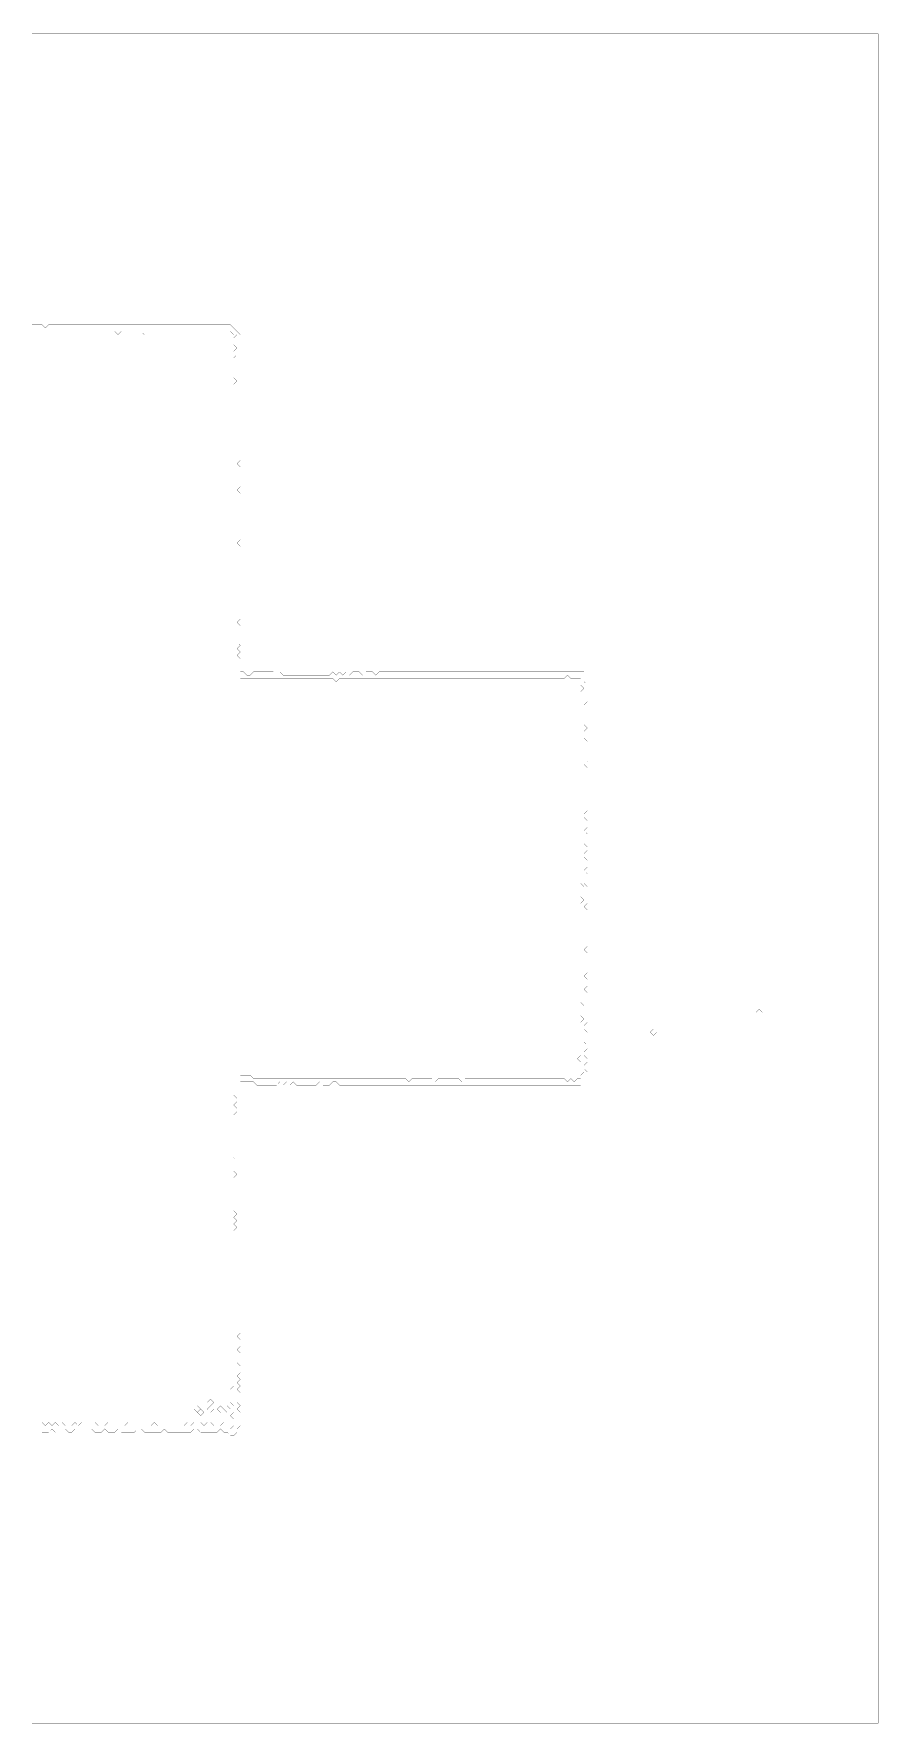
# Model space of a CAD drawing. Header units: metres. Extents: x 0 to 5034, y -5034 to 0.
# Drawn here: x 2517 to 5034, y -5034 to 0 of the extents above; entities that cross this region are included whole.
import ezdxf

# ---------------------------------------------------------------- set-up
doc = ezdxf.new("R2010")
doc.units = ezdxf.units.M
doc.layers.add('conductor', color=1, linetype='Continuous')
doc.layers.add('substrate', color=5, linetype='Continuous')

msp = doc.modelspace()

# ---------------------------------------------------------------- linework, layer by layer
at = {"layer": 'conductor', "const_width": 0.5}
msp.add_lwpolyline([(2512.1, -4137.7), (2522, -4137.7), (2531.9, -4137.7), (2541.7, -4137.7), (2551.6, -4147.5), (2561.4, -4137.7), (2571.3, -4147.5), (2581.1, -4137.7), (2591, -4147.5), (2600.8, -4137.7), (2610.7, -4147.5), (2620.5, -4137.7), (2630.4, -4147.5), (2640.2, -4137.7), (2650.1, -4147.5), (2659.9, -4137.7), (2669.8, -4137.7), (2679.6, -4137.7), (2689.5, -4137.7), (2699.3, -4137.7), (2709.2, -4147.5), (2719, -4147.5), (2728.9, -4147.5), (2738.7, -4137.7), (2748.6, -4147.5), (2758.4, -4147.5), (2768.3, -4147.5), (2778.1, -4147.5), (2788, -4147.5), (2797.8, -4137.7), (2807.7, -4137.7), (2817.5, -4137.7), (2827.4, -4137.7), (2837.2, -4137.7), (2847.1, -4137.7), (2857, -4137.7), (2866.8, -4147.5), (2876.7, -4137.7), (2886.5, -4147.5), (2896.4, -4147.5), (2906.2, -4147.5), (2916.1, -4147.5), (2925.9, -4147.5), (2935.8, -4147.5), (2945.6, -4147.5), (2955.5, -4147.5), (2965.3, -4147.5), (2975.2, -4137.7), (2985, -4147.5), (2994.9, -4137.7), (3004.7, -4137.7), (3014.6, -4137.7), (3024.4, -4147.5), (3034.3, -4137.7), (3044.1, -4137.7), (3054, -4147.5), (3063.8, -4147.5), (3073.7, -4147.5), (3083.5, -4137.7), (3093.4, -4147.5), (3103.2, -4157.4), (3113.1, -4147.5), (3113.1, -4137.7), (3113.1, -4127.8), (3103.2, -4118), (3113.1, -4108.1), (3113.1, -4098.2), (3113.1, -4088.4), (3103.2, -4078.5), (3113.1, -4068.7), (3113.1, -4058.8), (3113.1, -4049), (3103.2, -4039.1), (3113.1, -4029.3), (3113.1, -4019.4), (3113.1, -4009.6), (3113.1, -3999.7), (3113.1, -3989.9), (3113.1, -3980), (3113.1, -3970.2), (3113.1, -3960.3), (3113.1, -3950.5), (3113.1, -3940.6), (3113.1, -3930.8), (3113.1, -3920.9), (3113.1, -3911.1), (3113.1, -3901.2), (3113.1, -3891.4), (3113.1, -3881.5), (3113.1, -3871.7), (3113.1, -3861.8), (3113.1, -3852), (3113.1, -3842.1), (3113.1, -3832.3), (3113.1, -3822.4), (3113.1, -3812.6), (3113.1, -3802.7), (3113.1, -3792.9), (3113.1, -3783), (3113.1, -3773.1), (3113.1, -3763.3), (3113.1, -3753.4), (3113.1, -3743.6), (3113.1, -3733.7), (3113.1, -3723.9), (3122.9, -3714), (3113.1, -3704.2), (3113.1, -3694.3), (3113.1, -3684.5), (3113.1, -3674.6), (3113.1, -3664.8), (3113.1, -3654.9), (3113.1, -3645.1), (3113.1, -3635.2), (3113.1, -3625.4), (3113.1, -3615.5), (3113.1, -3605.7), (3113.1, -3595.8), (3113.1, -3586), (3113.1, -3576.1), (3113.1, -3566.3), (3122.9, -3556.4), (3113.1, -3546.6), (3122.9, -3536.7), (3113.1, -3526.9), (3122.9, -3517), (3113.1, -3507.2), (3113.1, -3497.3), (3113.1, -3487.5), (3113.1, -3477.6), (3113.1, -3467.8), (3113.1, -3457.9), (3113.1, -3448), (3113.1, -3438.2), (3113.1, -3428.3), (3113.1, -3418.5), (3113.1, -3408.6), (3122.9, -3398.8), (3113.1, -3388.9), (3113.1, -3379.1), (3113.1, -3369.2), (3122.9, -3359.4), (3113.1, -3349.5), (3122.9, -3339.7), (3113.1, -3329.8), (3113.1, -3320), (3113.1, -3310.1), (3113.1, -3300.3), (3113.1, -3290.4), (3113.1, -3280.6), (3113.1, -3270.7), (3113.1, -3260.9), (3113.1, -3251), (3113.1, -3241.2), (3113.1, -3231.3), (3113.1, -3221.5), (3122.9, -3211.6), (3122.9, -3201.8), (3113.1, -3191.9), (3122.9, -3182.1), (3122.9, -3172.2), (3113.1, -3162.4), (3113.1, -3152.5), (3113.1, -3142.6), (3113.1, -3132.8), (3122.9, -3122.9), (3122.9, -3113.1), (3132.8, -3103.2), (3142.6, -3103.2), (3152.5, -3103.2), (3162.4, -3103.2), (3172.2, -3113.1), (3182.1, -3113.1), (3191.9, -3113.1), (3201.8, -3113.1), (3211.6, -3113.1), (3221.5, -3113.1), (3231.3, -3113.1), (3241.2, -3113.1), (3251, -3113.1), (3260.9, -3113.1), (3270.7, -3113.1), (3280.6, -3113.1), (3290.4, -3113.1), (3300.3, -3113.1), (3310.1, -3113.1), (3320, -3113.1), (3329.8, -3113.1), (3339.7, -3113.1), (3349.5, -3113.1), (3359.4, -3113.1), (3369.2, -3113.1), (3379.1, -3113.1), (3388.9, -3113.1), (3398.8, -3113.1), (3408.6, -3113.1), (3418.5, -3113.1), (3428.3, -3113.1), (3438.2, -3113.1), (3448, -3113.1), (3457.9, -3113.1), (3467.8, -3113.1), (3477.6, -3113.1), (3487.5, -3113.1), (3497.3, -3113.1), (3507.2, -3113.1), (3517, -3113.1), (3526.9, -3113.1), (3536.7, -3113.1), (3546.6, -3113.1), (3556.4, -3113.1), (3566.3, -3113.1), (3576.1, -3113.1), (3586, -3113.1), (3595.8, -3113.1), (3605.7, -3113.1), (3615.5, -3113.1), (3625.4, -3113.1), (3635.2, -3122.9), (3645.1, -3113.1), (3654.9, -3113.1), (3664.8, -3113.1), (3674.6, -3113.1), (3684.5, -3113.1), (3694.3, -3113.1), (3704.2, -3113.1), (3714, -3122.9), (3723.9, -3113.1), (3733.7, -3113.1), (3743.6, -3113.1), (3753.4, -3113.1), (3763.3, -3113.1), (3773.1, -3113.1), (3783, -3113.1), (3792.9, -3122.9), (3802.7, -3113.1), (3812.6, -3113.1), (3822.4, -3113.1), (3832.3, -3113.1), (3842.1, -3113.1), (3852, -3113.1), (3861.8, -3113.1), (3871.7, -3113.1), (3881.5, -3113.1), (3891.4, -3113.1), (3901.2, -3113.1), (3911.1, -3113.1), (3920.9, -3113.1), (3930.8, -3113.1), (3940.6, -3113.1), (3950.5, -3113.1), (3960.3, -3113.1), (3970.2, -3113.1), (3980, -3113.1), (3989.9, -3113.1), (3999.7, -3113.1), (4009.6, -3113.1), (4019.4, -3113.1), (4029.3, -3113.1), (4039.1, -3113.1), (4049, -3113.1), (4058.8, -3113.1), (4068.7, -3113.1), (4078.5, -3113.1), (4088.4, -3113.1), (4098.2, -3113.1), (4108.1, -3122.9), (4118, -3113.1), (4127.8, -3122.9), (4137.7, -3113.1), (4147.5, -3113.1), (4147.5, -3103.2), (4157.4, -3093.4), (4147.5, -3083.5), (4147.5, -3073.7), (4147.5, -3063.8), (4137.7, -3054), (4147.5, -3044.1), (4147.5, -3034.3), (4147.5, -3024.4), (4147.5, -3014.6), (4147.5, -3004.7), (4147.5, -2994.9), (4147.5, -2985), (4147.5, -2975.2), (4147.5, -2965.3), (4147.5, -2955.5), (4147.5, -2945.6), (4157.4, -2935.8), (4147.5, -2925.9), (4147.5, -2916.1), (4147.5, -2906.2), (4157.4, -2896.4), (4147.5, -2886.5), (4147.5, -2876.7), (4147.5, -2866.8), (4147.5, -2857), (4147.5, -2847.1), (4147.5, -2837.2), (4147.5, -2827.4), (4147.5, -2817.5), (4147.5, -2807.7), (4147.5, -2797.8), (4147.5, -2788), (4147.5, -2778.1), (4147.5, -2768.3), (4147.5, -2758.4), (4147.5, -2748.6), (4147.5, -2738.7), (4147.5, -2728.9), (4147.5, -2719), (4147.5, -2709.2), (4147.5, -2699.3), (4147.5, -2689.5), (4147.5, -2679.6), (4147.5, -2669.8), (4147.5, -2659.9), (4147.5, -2650.1), (4147.5, -2640.2), (4147.5, -2630.4), (4147.5, -2620.5), (4147.5, -2610.7), (4147.5, -2600.8), (4147.5, -2591), (4157.4, -2581.1), (4147.5, -2571.3), (4147.5, -2561.4), (4147.5, -2551.6), (4157.4, -2541.7), (4147.5, -2531.9), (4147.5, -2522), (4147.5, -2512.1), (4147.5, -2502.3), (4147.5, -2492.4), (4147.5, -2482.6), (4147.5, -2472.7), (4147.5, -2462.9), (4147.5, -2453), (4147.5, -2443.2), (4147.5, -2433.3), (4147.5, -2423.5), (4147.5, -2413.6), (4147.5, -2403.8), (4147.5, -2393.9), (4147.5, -2384.1), (4147.5, -2374.2), (4147.5, -2364.4), (4147.5, -2354.5), (4147.5, -2344.7), (4147.5, -2334.8), (4147.5, -2325), (4147.5, -2315.1), (4147.5, -2305.3), (4147.5, -2295.4), (4147.5, -2285.6), (4147.5, -2275.7), (4147.5, -2265.9), (4147.5, -2256), (4147.5, -2246.2), (4147.5, -2236.3), (4147.5, -2226.5), (4147.5, -2216.6), (4147.5, -2206.8), (4147.5, -2196.9), (4147.5, -2187), (4147.5, -2177.2), (4147.5, -2167.3), (4147.5, -2157.5), (4147.5, -2147.6), (4147.5, -2137.8), (4147.5, -2127.9), (4147.5, -2118.1), (4147.5, -2108.2), (4147.5, -2098.4), (4147.5, -2088.5), (4147.5, -2078.7), (4147.5, -2068.8), (4147.5, -2059), (4147.5, -2049.1), (4147.5, -2039.3), (4147.5, -2029.4), (4147.5, -2019.6), (4147.5, -2009.7), (4147.5, -1999.9), (4147.5, -1990), (4147.5, -1980.2), (4147.5, -1970.3), (4147.5, -1960.5), (4157.4, -1950.6), (4147.5, -1940.8), (4147.5, -1930.9), (4147.5, -1921.1), (4137.7, -1921.1), (4127.8, -1921.1), (4118, -1921.1), (4108.1, -1911.2), (4098.2, -1921.1), (4088.4, -1921.1), (4078.5, -1921.1), (4068.7, -1921.1), (4058.8, -1921.1), (4049, -1921.1), (4039.1, -1921.1), (4029.3, -1921.1), (4019.4, -1921.1), (4009.6, -1921.1), (3999.7, -1921.1), (3989.9, -1921.1), (3980, -1921.1), (3970.2, -1921.1), (3960.3, -1921.1), (3950.5, -1921.1), (3940.6, -1921.1), (3930.8, -1921.1), (3920.9, -1921.1), (3911.1, -1921.1), (3901.2, -1921.1), (3891.4, -1921.1), (3881.5, -1921.1), (3871.7, -1921.1), (3861.8, -1921.1), (3852, -1921.1), (3842.1, -1921.1), (3832.3, -1921.1), (3822.4, -1921.1), (3812.6, -1921.1), (3802.7, -1921.1), (3792.9, -1921.1), (3783, -1921.1), (3773.1, -1921.1), (3763.3, -1921.1), (3753.4, -1921.1), (3743.6, -1921.1), (3733.7, -1921.1), (3723.9, -1921.1), (3714, -1921.1), (3704.2, -1921.1), (3694.3, -1921.1), (3684.5, -1921.1), (3674.6, -1921.1), (3664.8, -1921.1), (3654.9, -1921.1), (3645.1, -1921.1), (3635.2, -1921.1), (3625.4, -1921.1), (3615.5, -1921.1), (3605.7, -1921.1), (3595.8, -1921.1), (3586, -1921.1), (3576.1, -1921.1), (3566.3, -1921.1), (3556.4, -1921.1), (3546.6, -1921.1), (3536.7, -1921.1), (3526.9, -1921.1), (3517, -1921.1), (3507.2, -1921.1), (3497.3, -1921.1), (3487.5, -1921.1), (3477.6, -1921.1), (3467.8, -1921.1), (3457.9, -1921.1), (3448, -1921.1), (3438.2, -1921.1), (3428.3, -1921.1), (3418.5, -1930.9), (3408.6, -1921.1), (3398.8, -1921.1), (3388.9, -1921.1), (3379.1, -1921.1), (3369.2, -1921.1), (3359.4, -1921.1), (3349.5, -1921.1), (3339.7, -1921.1), (3329.8, -1921.1), (3320, -1921.1), (3310.1, -1921.1), (3300.3, -1921.1), (3290.4, -1921.1), (3280.6, -1921.1), (3270.7, -1921.1), (3260.9, -1921.1), (3251, -1921.1), (3241.2, -1921.1), (3231.3, -1921.1), (3221.5, -1921.1), (3211.6, -1921.1), (3201.8, -1921.1), (3191.9, -1921.1), (3182.1, -1921.1), (3172.2, -1921.1), (3162.4, -1921.1), (3152.5, -1921.1), (3142.6, -1921.1), (3132.8, -1921.1), (3122.9, -1911.2), (3113.1, -1901.4), (3113.1, -1891.5), (3113.1, -1881.6), (3113.1, -1871.8), (3113.1, -1861.9), (3113.1, -1852.1), (3113.1, -1842.2), (3113.1, -1832.4), (3113.1, -1822.5), (3113.1, -1812.7), (3113.1, -1802.8), (3113.1, -1793), (3113.1, -1783.1), (3113.1, -1773.3), (3113.1, -1763.4), (3113.1, -1753.6), (3113.1, -1743.7), (3113.1, -1733.9), (3113.1, -1724), (3113.1, -1714.2), (3113.1, -1704.3), (3113.1, -1694.5), (3113.1, -1684.6), (3113.1, -1674.8), (3113.1, -1664.9), (3113.1, -1655.1), (3113.1, -1645.2), (3113.1, -1635.4), (3113.1, -1625.5), (3113.1, -1615.7), (3113.1, -1605.8), (3113.1, -1596), (3113.1, -1586.1), (3113.1, -1576.2), (3113.1, -1566.4), (3113.1, -1556.5), (3113.1, -1546.7), (3113.1, -1536.8), (3113.1, -1527), (3113.1, -1517.1), (3113.1, -1507.3), (3113.1, -1497.4), (3113.1, -1487.6), (3113.1, -1477.7), (3113.1, -1467.9), (3113.1, -1458), (3113.1, -1448.2), (3113.1, -1438.3), (3113.1, -1428.5), (3113.1, -1418.6), (3113.1, -1408.8), (3113.1, -1398.9), (3113.1, -1389.1), (3113.1, -1379.2), (3113.1, -1369.4), (3113.1, -1359.5), (3113.1, -1349.7), (3113.1, -1339.8), (3113.1, -1330), (3113.1, -1320.1), (3113.1, -1310.3), (3113.1, -1300.4), (3113.1, -1290.6), (3113.1, -1280.7), (3113.1, -1270.9), (3113.1, -1261), (3113.1, -1251.1), (3113.1, -1241.3), (3113.1, -1231.4), (3113.1, -1221.6), (3113.1, -1211.7), (3113.1, -1201.9), (3113.1, -1192), (3113.1, -1182.2), (3113.1, -1172.3), (3113.1, -1162.5), (3113.1, -1152.6), (3113.1, -1142.8), (3113.1, -1132.9), (3113.1, -1123.1), (3113.1, -1113.2), (3113.1, -1103.4), (3113.1, -1093.5), (3113.1, -1083.7), (3113.1, -1073.8), (3113.1, -1064), (3113.1, -1054.1), (3113.1, -1044.3), (3122.9, -1034.4), (3113.1, -1024.6), (3113.1, -1014.7), (3113.1, -1004.9), (3113.1, -995), (3113.1, -985.2), (3113.1, -975.3), (3113.1, -965.5), (3122.9, -955.6), (3113.1, -945.8), (3122.9, -935.9), (3113.1, -926), (3113.1, -916.2), (3113.1, -906.3), (3122.9, -896.5), (3113.1, -896.5), (3103.2, -886.6), (3093.4, -886.6), (3083.5, -886.6), (3073.7, -886.6), (3063.8, -886.6), (3054, -886.6), (3044.1, -886.6), (3034.3, -886.6), (3024.4, -886.6), (3014.6, -886.6), (3004.7, -886.6), (2994.9, -886.6), (2985, -886.6), (2975.2, -886.6), (2965.3, -886.6), (2955.5, -896.5), (2945.6, -886.6), (2935.8, -886.6), (2925.9, -886.6), (2916.1, -886.6), (2906.2, -886.6), (2896.4, -886.6), (2886.5, -886.6), (2876.7, -886.6), (2866.8, -886.6), (2857, -886.6), (2847.1, -896.5), (2837.2, -886.6), (2827.4, -886.6), (2817.5, -886.6), (2807.7, -886.6), (2797.8, -886.6), (2788, -886.6), (2778.1, -886.6), (2768.3, -896.5), (2758.4, -886.6), (2758.4, -876.8), (2748.6, -886.6), (2738.7, -886.6), (2728.9, -886.6), (2719, -886.6), (2709.2, -886.6), (2699.3, -886.6), (2689.5, -886.6), (2679.6, -886.6), (2669.8, -886.6), (2659.9, -886.6), (2650.1, -886.6), (2640.2, -886.6), (2630.4, -886.6), (2620.5, -886.6), (2610.7, -886.6), (2600.8, -886.6), (2591, -886.6), (2581.1, -886.6), (2571.3, -886.6), (2561.4, -886.6), (2551.6, -886.6), (2541.7, -886.6), (2531.9, -886.6), (2522, -886.6), (2512.1, -886.6)], dxfattribs=at)
for points in [[(3034.3, -4078.5), (3044.1, -4068.7), (3054, -4078.5), (3044.1, -4088.4)], [(2994.9, -4098.2), (3004.7, -4088.4), (3014.6, -4098.2), (3004.7, -4108.1)], [(3004.7, -4108.1), (3014.6, -4098.2), (3024.4, -4108.1), (3014.6, -4118)], [(3034.3, -4098.2), (3044.1, -4088.4), (3054, -4098.2), (3044.1, -4108.1)], [(3063.8, -4098.2), (3073.7, -4088.4), (3083.5, -4098.2), (3073.7, -4108.1)], [(3083.5, -4098.2), (3093.4, -4088.4), (3103.2, -4098.2), (3093.4, -4108.1)]]:
    msp.add_lwpolyline(points, close=True, dxfattribs=at)
at = {"layer": 'substrate', "const_width": 0.5}
for points in [[(2512.1, -5034.1), (2522, -5034.1), (2531.9, -5034.1), (2541.7, -5034.1), (2551.6, -5034.1), (2561.4, -5034.1), (2571.3, -5034.1), (2581.1, -5034.1), (2591, -5034.1), (2600.8, -5034.1), (2610.7, -5034.1), (2620.5, -5034.1), (2630.4, -5034.1), (2640.2, -5034.1), (2650.1, -5034.1), (2659.9, -5034.1), (2669.8, -5034.1), (2679.6, -5034.1), (2689.5, -5034.1), (2699.3, -5034.1), (2709.2, -5034.1), (2719, -5034.1), (2728.9, -5034.1), (2738.7, -5034.1), (2748.6, -5034.1), (2758.4, -5034.1), (2768.3, -5034.1), (2778.1, -5034.1), (2788, -5034.1), (2797.8, -5034.1), (2807.7, -5034.1), (2817.5, -5034.1), (2827.4, -5034.1), (2837.2, -5034.1), (2847.1, -5034.1), (2857, -5034.1), (2866.8, -5034.1), (2876.7, -5034.1), (2886.5, -5034.1), (2896.4, -5034.1), (2906.2, -5034.1), (2916.1, -5034.1), (2925.9, -5034.1), (2935.8, -5034.1), (2945.6, -5034.1), (2955.5, -5034.1), (2965.3, -5034.1), (2975.2, -5034.1), (2985, -5034.1), (2994.9, -5034.1), (3004.7, -5034.1), (3014.6, -5034.1), (3024.4, -5034.1), (3034.3, -5034.1), (3044.1, -5034.1), (3054, -5034.1), (3063.8, -5034.1), (3073.7, -5034.1), (3083.5, -5034.1), (3093.4, -5034.1), (3103.2, -5034.1), (3113.1, -5034.1), (3122.9, -5034.1), (3132.8, -5034.1), (3142.6, -5034.1), (3152.5, -5034.1), (3162.4, -5034.1), (3172.2, -5034.1), (3182.1, -5034.1), (3191.9, -5034.1), (3201.8, -5034.1), (3211.6, -5034.1), (3221.5, -5034.1), (3231.3, -5034.1), (3241.2, -5034.1), (3251, -5034.1), (3260.9, -5034.1), (3270.7, -5034.1), (3280.6, -5034.1), (3290.4, -5034.1), (3300.3, -5034.1), (3310.1, -5034.1), (3320, -5034.1), (3329.8, -5034.1), (3339.7, -5034.1), (3349.5, -5034.1), (3359.4, -5034.1), (3369.2, -5034.1), (3379.1, -5034.1), (3388.9, -5034.1), (3398.8, -5034.1), (3408.6, -5034.1), (3418.5, -5034.1), (3428.3, -5034.1), (3438.2, -5034.1), (3448, -5034.1), (3457.9, -5034.1), (3467.8, -5034.1), (3477.6, -5034.1), (3487.5, -5034.1), (3497.3, -5034.1), (3507.2, -5034.1), (3517, -5034.1), (3526.9, -5034.1), (3536.7, -5034.1), (3546.6, -5034.1), (3556.4, -5034.1), (3566.3, -5034.1), (3576.1, -5034.1), (3586, -5034.1), (3595.8, -5034.1), (3605.7, -5034.1), (3615.5, -5034.1), (3625.4, -5034.1), (3635.2, -5034.1), (3645.1, -5034.1), (3654.9, -5034.1), (3664.8, -5034.1), (3674.6, -5034.1), (3684.5, -5034.1), (3694.3, -5034.1), (3704.2, -5034.1), (3714, -5034.1), (3723.9, -5034.1), (3733.7, -5034.1), (3743.6, -5034.1), (3753.4, -5034.1), (3763.3, -5034.1), (3773.1, -5034.1), (3783, -5034.1), (3792.9, -5034.1), (3802.7, -5034.1), (3812.6, -5034.1), (3822.4, -5034.1), (3832.3, -5034.1), (3842.1, -5034.1), (3852, -5034.1), (3861.8, -5034.1), (3871.7, -5034.1), (3881.5, -5034.1), (3891.4, -5034.1), (3901.2, -5034.1), (3911.1, -5034.1), (3920.9, -5034.1), (3930.8, -5034.1), (3940.6, -5034.1), (3950.5, -5034.1), (3960.3, -5034.1), (3970.2, -5034.1), (3980, -5034.1), (3989.9, -5034.1), (3999.7, -5034.1), (4009.6, -5034.1), (4019.4, -5034.1), (4029.3, -5034.1), (4039.1, -5034.1), (4049, -5034.1), (4058.8, -5034.1), (4068.7, -5034.1), (4078.5, -5034.1), (4088.4, -5034.1), (4098.2, -5034.1), (4108.1, -5034.1), (4118, -5034.1), (4127.8, -5034.1), (4137.7, -5034.1), (4147.5, -5034.1), (4157.4, -5034.1), (4167.2, -5034.1), (4177.1, -5034.1), (4186.9, -5034.1), (4196.8, -5034.1), (4206.6, -5034.1), (4216.5, -5034.1), (4226.3, -5034.1), (4236.2, -5034.1), (4246, -5034.1), (4255.9, -5034.1), (4265.7, -5034.1), (4275.6, -5034.1), (4285.4, -5034.1), (4295.3, -5034.1), (4305.1, -5034.1), (4315, -5034.1), (4324.8, -5034.1), (4334.7, -5034.1), (4344.5, -5034.1), (4354.4, -5034.1), (4364.2, -5034.1), (4374.1, -5034.1), (4383.9, -5034.1), (4393.8, -5034.1), (4403.6, -5034.1), (4413.5, -5034.1), (4423.4, -5034.1), (4433.2, -5034.1), (4443.1, -5034.1), (4452.9, -5034.1), (4462.8, -5034.1), (4472.6, -5034.1), (4482.5, -5034.1), (4492.3, -5034.1), (4502.2, -5034.1), (4512, -5034.1), (4521.9, -5034.1), (4531.7, -5034.1), (4541.6, -5034.1), (4551.4, -5034.1), (4561.3, -5034.1), (4571.1, -5034.1), (4581, -5034.1), (4590.8, -5034.1), (4600.7, -5034.1), (4610.5, -5034.1), (4620.4, -5034.1), (4630.2, -5034.1), (4640.1, -5034.1), (4649.9, -5034.1), (4659.8, -5034.1), (4669.6, -5034.1), (4679.5, -5034.1), (4689.3, -5034.1), (4699.2, -5034.1), (4709, -5034.1), (4718.9, -5034.1), (4728.8, -5034.1), (4738.6, -5034.1), (4748.5, -5034.1), (4758.3, -5034.1), (4768.2, -5034.1), (4778, -5034.1), (4787.9, -5034.1), (4797.7, -5034.1), (4807.6, -5034.1), (4817.4, -5034.1), (4827.3, -5034.1), (4837.1, -5034.1), (4847, -5034.1), (4856.8, -5034.1), (4866.7, -5034.1), (4876.5, -5034.1), (4886.4, -5034.1), (4896.2, -5034.1), (4906.1, -5034.1), (4915.9, -5034.1), (4925.8, -5034.1), (4935.6, -5034.1), (4945.5, -5034.1), (4955.3, -5034.1), (4965.2, -5034.1), (4975, -5034.1), (4984.9, -5034.1), (4994.7, -5034.1), (5004.6, -5034.1), (5014.4, -5034.1), (5024.3, -5034.1), (5034.1, -5034.1), (5034.1, -5024.3), (5034.1, -5014.4), (5034.1, -5004.6), (5034.1, -4994.7), (5034.1, -4984.9), (5034.1, -4975), (5034.1, -4965.2), (5034.1, -4955.3), (5034.1, -4945.5), (5034.1, -4935.6), (5034.1, -4925.8), (5034.1, -4915.9), (5034.1, -4906.1), (5034.1, -4896.2), (5034.1, -4886.4), (5034.1, -4876.5), (5034.1, -4866.7), (5034.1, -4856.8), (5034.1, -4847), (5034.1, -4837.1), (5034.1, -4827.3), (5034.1, -4817.4), (5034.1, -4807.6), (5034.1, -4797.7), (5034.1, -4787.9), (5034.1, -4778), (5034.1, -4768.2), (5034.1, -4758.3), (5034.1, -4748.5), (5034.1, -4738.6), (5034.1, -4728.8), (5034.1, -4718.9), (5034.1, -4709), (5034.1, -4699.2), (5034.1, -4689.3), (5034.1, -4679.5), (5034.1, -4669.6), (5034.1, -4659.8), (5034.1, -4649.9), (5034.1, -4640.1), (5034.1, -4630.2), (5034.1, -4620.4), (5034.1, -4610.5), (5034.1, -4600.7), (5034.1, -4590.8), (5034.1, -4581), (5034.1, -4571.1), (5034.1, -4561.3), (5034.1, -4551.4), (5034.1, -4541.6), (5034.1, -4531.7), (5034.1, -4521.9), (5034.1, -4512), (5034.1, -4502.2), (5034.1, -4492.3), (5034.1, -4482.5), (5034.1, -4472.6), (5034.1, -4462.8), (5034.1, -4452.9), (5034.1, -4443.1), (5034.1, -4433.2), (5034.1, -4423.4), (5034.1, -4413.5), (5034.1, -4403.6), (5034.1, -4393.8), (5034.1, -4383.9), (5034.1, -4374.1), (5034.1, -4364.2), (5034.1, -4354.4), (5034.1, -4344.5), (5034.1, -4334.7), (5034.1, -4324.8), (5034.1, -4315), (5034.1, -4305.1), (5034.1, -4295.3), (5034.1, -4285.4), (5034.1, -4275.6), (5034.1, -4265.7), (5034.1, -4255.9), (5034.1, -4246), (5034.1, -4236.2), (5034.1, -4226.3), (5034.1, -4216.5), (5034.1, -4206.6), (5034.1, -4196.8), (5034.1, -4186.9), (5034.1, -4177.1), (5034.1, -4167.2), (5034.1, -4157.4), (5034.1, -4147.5), (5034.1, -4137.7), (5034.1, -4127.8), (5034.1, -4118), (5034.1, -4108.1), (5034.1, -4098.2), (5034.1, -4088.4), (5034.1, -4078.5), (5034.1, -4068.7), (5034.1, -4058.8), (5034.1, -4049), (5034.1, -4039.1), (5034.1, -4029.3), (5034.1, -4019.4), (5034.1, -4009.6), (5034.1, -3999.7), (5034.1, -3989.9), (5034.1, -3980), (5034.1, -3970.2), (5034.1, -3960.3), (5034.1, -3950.5), (5034.1, -3940.6), (5034.1, -3930.8), (5034.1, -3920.9), (5034.1, -3911.1), (5034.1, -3901.2), (5034.1, -3891.4), (5034.1, -3881.5), (5034.1, -3871.7), (5034.1, -3861.8), (5034.1, -3852), (5034.1, -3842.1), (5034.1, -3832.3), (5034.1, -3822.4), (5034.1, -3812.6), (5034.1, -3802.7), (5034.1, -3792.9), (5034.1, -3783), (5034.1, -3773.1), (5034.1, -3763.3), (5034.1, -3753.4), (5034.1, -3743.6), (5034.1, -3733.7), (5034.1, -3723.9), (5034.1, -3714), (5034.1, -3704.2), (5034.1, -3694.3), (5034.1, -3684.5), (5034.1, -3674.6), (5034.1, -3664.8), (5034.1, -3654.9), (5034.1, -3645.1), (5034.1, -3635.2), (5034.1, -3625.4), (5034.1, -3615.5), (5034.1, -3605.7), (5034.1, -3595.8), (5034.1, -3586), (5034.1, -3576.1), (5034.1, -3566.3), (5034.1, -3556.4), (5034.1, -3546.6), (5034.1, -3536.7), (5034.1, -3526.9), (5034.1, -3517), (5034.1, -3507.2), (5034.1, -3497.3), (5034.1, -3487.5), (5034.1, -3477.6), (5034.1, -3467.8), (5034.1, -3457.9), (5034.1, -3448), (5034.1, -3438.2), (5034.1, -3428.3), (5034.1, -3418.5), (5034.1, -3408.6), (5034.1, -3398.8), (5034.1, -3388.9), (5034.1, -3379.1), (5034.1, -3369.2), (5034.1, -3359.4), (5034.1, -3349.5), (5034.1, -3339.7), (5034.1, -3329.8), (5034.1, -3320), (5034.1, -3310.1), (5034.1, -3300.3), (5034.1, -3290.4), (5034.1, -3280.6), (5034.1, -3270.7), (5034.1, -3260.9), (5034.1, -3251), (5034.1, -3241.2), (5034.1, -3231.3), (5034.1, -3221.5), (5034.1, -3211.6), (5034.1, -3201.8), (5034.1, -3191.9), (5034.1, -3182.1), (5034.1, -3172.2), (5034.1, -3162.4), (5034.1, -3152.5), (5034.1, -3142.6), (5034.1, -3132.8), (5034.1, -3122.9), (5034.1, -3113.1), (5034.1, -3103.2), (5034.1, -3093.4), (5034.1, -3083.5), (5034.1, -3073.7), (5034.1, -3063.8), (5034.1, -3054), (5034.1, -3044.1), (5034.1, -3034.3), (5034.1, -3024.4), (5034.1, -3014.6), (5034.1, -3004.7), (5034.1, -2994.9), (5034.1, -2985), (5034.1, -2975.2), (5034.1, -2965.3), (5034.1, -2955.5), (5034.1, -2945.6), (5034.1, -2935.8), (5034.1, -2925.9), (5034.1, -2916.1), (5034.1, -2906.2), (5034.1, -2896.4), (5034.1, -2886.5), (5034.1, -2876.7), (5034.1, -2866.8), (5034.1, -2857), (5034.1, -2847.1), (5034.1, -2837.2), (5034.1, -2827.4), (5034.1, -2817.5), (5034.1, -2807.7), (5034.1, -2797.8), (5034.1, -2788), (5034.1, -2778.1), (5034.1, -2768.3), (5034.1, -2758.4), (5034.1, -2748.6), (5034.1, -2738.7), (5034.1, -2728.9), (5034.1, -2719), (5034.1, -2709.2), (5034.1, -2699.3), (5034.1, -2689.5), (5034.1, -2679.6), (5034.1, -2669.8), (5034.1, -2659.9), (5034.1, -2650.1), (5034.1, -2640.2), (5034.1, -2630.4), (5034.1, -2620.5), (5034.1, -2610.7), (5034.1, -2600.8), (5034.1, -2591), (5034.1, -2581.1), (5034.1, -2571.3), (5034.1, -2561.4), (5034.1, -2551.6), (5034.1, -2541.7), (5034.1, -2531.9), (5034.1, -2522), (5034.1, -2512.1), (5034.1, -2502.3), (5034.1, -2492.4), (5034.1, -2482.6), (5034.1, -2472.7), (5034.1, -2462.9), (5034.1, -2453), (5034.1, -2443.2), (5034.1, -2433.3), (5034.1, -2423.5), (5034.1, -2413.6), (5034.1, -2403.8), (5034.1, -2393.9), (5034.1, -2384.1), (5034.1, -2374.2), (5034.1, -2364.4), (5034.1, -2354.5), (5034.1, -2344.7), (5034.1, -2334.8), (5034.1, -2325), (5034.1, -2315.1), (5034.1, -2305.3), (5034.1, -2295.4), (5034.1, -2285.6), (5034.1, -2275.7), (5034.1, -2265.9), (5034.1, -2256), (5034.1, -2246.2), (5034.1, -2236.3), (5034.1, -2226.5), (5034.1, -2216.6), (5034.1, -2206.8), (5034.1, -2196.9), (5034.1, -2187), (5034.1, -2177.2), (5034.1, -2167.3), (5034.1, -2157.5), (5034.1, -2147.6), (5034.1, -2137.8), (5034.1, -2127.9), (5034.1, -2118.1), (5034.1, -2108.2), (5034.1, -2098.4), (5034.1, -2088.5), (5034.1, -2078.7), (5034.1, -2068.8), (5034.1, -2059), (5034.1, -2049.1), (5034.1, -2039.3), (5034.1, -2029.4), (5034.1, -2019.6), (5034.1, -2009.7), (5034.1, -1999.9), (5034.1, -1990), (5034.1, -1980.2), (5034.1, -1970.3), (5034.1, -1960.5), (5034.1, -1950.6), (5034.1, -1940.8), (5034.1, -1930.9), (5034.1, -1921.1), (5034.1, -1911.2), (5034.1, -1901.4), (5034.1, -1891.5), (5034.1, -1881.6), (5034.1, -1871.8), (5034.1, -1861.9), (5034.1, -1852.1), (5034.1, -1842.2), (5034.1, -1832.4), (5034.1, -1822.5), (5034.1, -1812.7), (5034.1, -1802.8), (5034.1, -1793), (5034.1, -1783.1), (5034.1, -1773.3), (5034.1, -1763.4), (5034.1, -1753.6), (5034.1, -1743.7), (5034.1, -1733.9), (5034.1, -1724), (5034.1, -1714.2), (5034.1, -1704.3), (5034.1, -1694.5), (5034.1, -1684.6), (5034.1, -1674.8), (5034.1, -1664.9), (5034.1, -1655.1), (5034.1, -1645.2), (5034.1, -1635.4), (5034.1, -1625.5), (5034.1, -1615.7), (5034.1, -1605.8), (5034.1, -1596), (5034.1, -1586.1), (5034.1, -1576.2), (5034.1, -1566.4), (5034.1, -1556.5), (5034.1, -1546.7), (5034.1, -1536.8), (5034.1, -1527), (5034.1, -1517.1), (5034.1, -1507.3), (5034.1, -1497.4), (5034.1, -1487.6), (5034.1, -1477.7), (5034.1, -1467.9), (5034.1, -1458), (5034.1, -1448.2), (5034.1, -1438.3), (5034.1, -1428.5), (5034.1, -1418.6), (5034.1, -1408.8), (5034.1, -1398.9), (5034.1, -1389.1), (5034.1, -1379.2), (5034.1, -1369.4), (5034.1, -1359.5), (5034.1, -1349.7), (5034.1, -1339.8), (5034.1, -1330), (5034.1, -1320.1), (5034.1, -1310.3), (5034.1, -1300.4), (5034.1, -1290.6), (5034.1, -1280.7), (5034.1, -1270.9), (5034.1, -1261), (5034.1, -1251.1), (5034.1, -1241.3), (5034.1, -1231.4), (5034.1, -1221.6), (5034.1, -1211.7), (5034.1, -1201.9), (5034.1, -1192), (5034.1, -1182.2), (5034.1, -1172.3), (5034.1, -1162.5), (5034.1, -1152.6), (5034.1, -1142.8), (5034.1, -1132.9), (5034.1, -1123.1), (5034.1, -1113.2), (5034.1, -1103.4), (5034.1, -1093.5), (5034.1, -1083.7), (5034.1, -1073.8), (5034.1, -1064), (5034.1, -1054.1), (5034.1, -1044.3), (5034.1, -1034.4), (5034.1, -1024.6), (5034.1, -1014.7), (5034.1, -1004.9), (5034.1, -995), (5034.1, -985.2), (5034.1, -975.3), (5034.1, -965.5), (5034.1, -955.6), (5034.1, -945.8), (5034.1, -935.9), (5034.1, -926), (5034.1, -916.2), (5034.1, -906.3), (5034.1, -896.5), (5034.1, -886.6), (5034.1, -876.8), (5034.1, -866.9), (5034.1, -857.1), (5034.1, -847.2), (5034.1, -837.4), (5034.1, -827.5), (5034.1, -817.7), (5034.1, -807.8), (5034.1, -798), (5034.1, -788.1), (5034.1, -778.3), (5034.1, -768.4), (5034.1, -758.6), (5034.1, -748.7), (5034.1, -738.9), (5034.1, -729), (5034.1, -719.2), (5034.1, -709.3), (5034.1, -699.5), (5034.1, -689.6), (5034.1, -679.8), (5034.1, -669.9), (5034.1, -660.1), (5034.1, -650.2), (5034.1, -640.4), (5034.1, -630.5), (5034.1, -620.6), (5034.1, -610.8), (5034.1, -600.9), (5034.1, -591.1), (5034.1, -581.2), (5034.1, -571.4), (5034.1, -561.5), (5034.1, -551.7), (5034.1, -541.8), (5034.1, -532), (5034.1, -522.1), (5034.1, -512.3), (5034.1, -502.4), (5034.1, -492.6), (5034.1, -482.7), (5034.1, -472.9), (5034.1, -463), (5034.1, -453.2), (5034.1, -443.3), (5034.1, -433.5), (5034.1, -423.6), (5034.1, -413.8), (5034.1, -403.9), (5034.1, -394.1), (5034.1, -384.2), (5034.1, -374.4), (5034.1, -364.5), (5034.1, -354.7), (5034.1, -344.8), (5034.1, -335), (5034.1, -325.1), (5034.1, -315.2), (5034.1, -305.4), (5034.1, -295.5), (5034.1, -285.7), (5034.1, -275.8), (5034.1, -266), (5034.1, -256.1), (5034.1, -246.3), (5034.1, -236.4), (5034.1, -226.6), (5034.1, -216.7), (5034.1, -206.9), (5034.1, -197), (5034.1, -187.2), (5034.1, -177.3), (5034.1, -167.5), (5034.1, -157.6), (5034.1, -147.8), (5034.1, -137.9), (5034.1, -128.1), (5034.1, -118.2), (5034.1, -108.4), (5034.1, -98.5), (5034.1, -88.7), (5034.1, -78.8), (5034.1, -69), (5034.1, -59.1), (5034.1, -49.3), (5034.1, -39.4), (5034.1, -29.6), (5034.1, -19.7), (5034.1, -9.9), (5034.1, 0), (5024.3, 0), (5014.4, 0), (5004.6, 0), (4994.7, 0), (4984.9, 0), (4975, 0), (4965.2, 0), (4955.3, 0), (4945.5, 0), (4935.6, 0), (4925.8, 0), (4915.9, 0), (4906.1, 0), (4896.2, 0), (4886.4, 0), (4876.5, 0), (4866.7, 0), (4856.8, 0), (4847, 0), (4837.1, 0), (4827.3, 0), (4817.4, 0), (4807.6, 0), (4797.7, 0), (4787.9, 0), (4778, 0), (4768.2, 0), (4758.3, 0), (4748.5, 0), (4738.6, 0), (4728.8, 0), (4718.9, 0), (4709, 0), (4699.2, 0), (4689.3, 0), (4679.5, 0), (4669.6, 0), (4659.8, 0), (4649.9, 0), (4640.1, 0), (4630.2, 0), (4620.4, 0), (4610.5, 0), (4600.7, 0), (4590.8, 0), (4581, 0), (4571.1, 0), (4561.3, 0), (4551.4, 0), (4541.6, 0), (4531.7, 0), (4521.9, 0), (4512, 0), (4502.2, 0), (4492.3, 0), (4482.5, 0), (4472.6, 0), (4462.8, 0), (4452.9, 0), (4443.1, 0), (4433.2, 0), (4423.4, 0), (4413.5, 0), (4403.6, 0), (4393.8, 0), (4383.9, 0), (4374.1, 0), (4364.2, 0), (4354.4, 0), (4344.5, 0), (4334.7, 0), (4324.8, 0), (4315, 0), (4305.1, 0), (4295.3, 0), (4285.4, 0), (4275.6, 0), (4265.7, 0), (4255.9, 0), (4246, 0), (4236.2, 0), (4226.3, 0), (4216.5, 0), (4206.6, 0), (4196.8, 0), (4186.9, 0), (4177.1, 0), (4167.2, 0), (4157.4, 0), (4147.5, 0), (4137.7, 0), (4127.8, 0), (4118, 0), (4108.1, 0), (4098.2, 0), (4088.4, 0), (4078.5, 0), (4068.7, 0), (4058.8, 0), (4049, 0), (4039.1, 0), (4029.3, 0), (4019.4, 0), (4009.6, 0), (3999.7, 0), (3989.9, 0), (3980, 0), (3970.2, 0), (3960.3, 0), (3950.5, 0), (3940.6, 0), (3930.8, 0), (3920.9, 0), (3911.1, 0), (3901.2, 0), (3891.4, 0), (3881.5, 0), (3871.7, 0), (3861.8, 0), (3852, 0), (3842.1, 0), (3832.3, 0), (3822.4, 0), (3812.6, 0), (3802.7, 0), (3792.9, 0), (3783, 0), (3773.1, 0), (3763.3, 0), (3753.4, 0), (3743.6, 0), (3733.7, 0), (3723.9, 0), (3714, 0), (3704.2, 0), (3694.3, 0), (3684.5, 0), (3674.6, 0), (3664.8, 0), (3654.9, 0), (3645.1, 0), (3635.2, 0), (3625.4, 0), (3615.5, 0), (3605.7, 0), (3595.8, 0), (3586, 0), (3576.1, 0), (3566.3, 0), (3556.4, 0), (3546.6, 0), (3536.7, 0), (3526.9, 0), (3517, 0), (3507.2, 0), (3497.3, 0), (3487.5, 0), (3477.6, 0), (3467.8, 0), (3457.9, 0), (3448, 0), (3438.2, 0), (3428.3, 0), (3418.5, 0), (3408.6, 0), (3398.8, 0), (3388.9, 0), (3379.1, 0), (3369.2, 0), (3359.4, 0), (3349.5, 0), (3339.7, 0), (3329.8, 0), (3320, 0), (3310.1, 0), (3300.3, 0), (3290.4, 0), (3280.6, 0), (3270.7, 0), (3260.9, 0), (3251, 0), (3241.2, 0), (3231.3, 0), (3221.5, 0), (3211.6, 0), (3201.8, 0), (3191.9, 0), (3182.1, 0), (3172.2, 0), (3162.4, 0), (3152.5, 0), (3142.6, 0), (3132.8, 0), (3122.9, 0), (3113.1, 0), (3103.2, 0), (3093.4, 0), (3083.5, 0), (3073.7, 0), (3063.8, 0), (3054, 0), (3044.1, 0), (3034.3, 0), (3024.4, 0), (3014.6, 0), (3004.7, 0), (2994.9, 0), (2985, 0), (2975.2, 0), (2965.3, 0), (2955.5, 0), (2945.6, 0), (2935.8, 0), (2925.9, 0), (2916.1, 0), (2906.2, 0), (2896.4, 0), (2886.5, 0), (2876.7, 0), (2866.8, 0), (2857, 0), (2847.1, 0), (2837.2, 0), (2827.4, 0), (2817.5, 0), (2807.7, 0), (2797.8, 0), (2788, 0), (2778.1, 0), (2768.3, 0), (2758.4, 0), (2748.6, 0), (2738.7, 0), (2728.9, 0), (2719, 0), (2709.2, 0), (2699.3, 0), (2689.5, 0), (2679.6, 0), (2669.8, 0), (2659.9, 0), (2650.1, 0), (2640.2, 0), (2630.4, 0), (2620.5, 0), (2610.7, 0), (2600.8, 0), (2591, 0), (2581.1, 0), (2571.3, 0), (2561.4, 0), (2551.6, 0), (2541.7, 0), (2531.9, 0), (2522, 0), (2512.1, 0)], [(2512.1, -866.9), (2522, -866.9), (2531.9, -866.9), (2541.7, -866.9), (2551.6, -876.8), (2561.4, -866.9), (2571.3, -866.9), (2581.1, -866.9), (2591, -866.9), (2600.8, -866.9), (2610.7, -866.9), (2620.5, -866.9), (2630.4, -866.9), (2640.2, -866.9), (2650.1, -866.9), (2659.9, -866.9), (2669.8, -866.9), (2679.6, -866.9), (2689.5, -866.9), (2699.3, -866.9), (2709.2, -866.9), (2719, -866.9), (2728.9, -866.9), (2738.7, -866.9), (2748.6, -866.9), (2758.4, -866.9), (2768.3, -866.9), (2778.1, -866.9), (2788, -866.9), (2797.8, -866.9), (2807.7, -866.9), (2817.5, -866.9), (2827.4, -866.9), (2837.2, -866.9), (2847.1, -866.9), (2857, -866.9), (2866.8, -866.9), (2876.7, -866.9), (2886.5, -866.9), (2896.4, -866.9), (2906.2, -866.9), (2916.1, -866.9), (2925.9, -866.9), (2935.8, -866.9), (2945.6, -866.9), (2955.5, -866.9), (2965.3, -866.9), (2975.2, -866.9), (2985, -866.9), (2994.9, -866.9), (3004.7, -866.9), (3014.6, -866.9), (3024.4, -866.9), (3034.3, -866.9), (3044.1, -866.9), (3054, -866.9), (3063.8, -866.9), (3073.7, -866.9), (3083.5, -866.9), (3093.4, -866.9), (3103.2, -866.9), (3113.1, -876.8), (3122.9, -886.6), (3132.8, -896.5), (3132.8, -906.3), (3132.8, -916.2), (3132.8, -926), (3132.8, -935.9), (3132.8, -945.8), (3132.8, -955.6), (3132.8, -965.5), (3132.8, -975.3), (3132.8, -985.2), (3132.8, -995), (3132.8, -1004.9), (3132.8, -1014.7), (3132.8, -1024.6), (3132.8, -1034.4), (3132.8, -1044.3), (3132.8, -1054.1), (3132.8, -1064), (3132.8, -1073.8), (3132.8, -1083.7), (3132.8, -1093.5), (3132.8, -1103.4), (3132.8, -1113.2), (3132.8, -1123.1), (3132.8, -1132.9), (3132.8, -1142.8), (3132.8, -1152.6), (3132.8, -1162.5), (3132.8, -1172.3), (3132.8, -1182.2), (3132.8, -1192), (3132.8, -1201.9), (3132.8, -1211.7), (3132.8, -1221.6), (3132.8, -1231.4), (3132.8, -1241.3), (3132.8, -1251.1), (3132.8, -1261), (3132.8, -1270.9), (3122.9, -1280.7), (3132.8, -1290.6), (3132.8, -1300.4), (3132.8, -1310.3), (3132.8, -1320.1), (3132.8, -1330), (3132.8, -1339.8), (3132.8, -1349.7), (3122.9, -1359.5), (3132.8, -1369.4), (3132.8, -1379.2), (3132.8, -1389.1), (3132.8, -1398.9), (3132.8, -1408.8), (3132.8, -1418.6), (3132.8, -1428.5), (3132.8, -1438.3), (3132.8, -1448.2), (3132.8, -1458), (3132.8, -1467.9), (3132.8, -1477.7), (3132.8, -1487.6), (3132.8, -1497.4), (3132.8, -1507.3), (3122.9, -1517.1), (3132.8, -1527), (3132.8, -1536.8), (3132.8, -1546.7), (3132.8, -1556.5), (3132.8, -1566.4), (3132.8, -1576.2), (3132.8, -1586.1), (3132.8, -1596), (3132.8, -1605.8), (3132.8, -1615.7), (3132.8, -1625.5), (3132.8, -1635.4), (3132.8, -1645.2), (3132.8, -1655.1), (3132.8, -1664.9), (3132.8, -1674.8), (3132.8, -1684.6), (3132.8, -1694.5), (3132.8, -1704.3), (3132.8, -1714.2), (3132.8, -1724), (3132.8, -1733.9), (3132.8, -1743.7), (3122.9, -1753.6), (3132.8, -1763.4), (3132.8, -1773.3), (3132.8, -1783.1), (3132.8, -1793), (3132.8, -1802.8), (3122.9, -1812.7), (3132.8, -1822.5), (3122.9, -1832.4), (3132.8, -1842.2), (3122.9, -1852.1), (3132.8, -1861.9), (3132.8, -1871.8), (3132.8, -1881.6), (3132.8, -1891.5), (3132.8, -1901.4), (3142.6, -1901.4), (3152.5, -1911.2), (3162.4, -1911.2), (3172.2, -1901.4), (3182.1, -1901.4), (3191.9, -1901.4), (3201.8, -1901.4), (3211.6, -1901.4), (3221.5, -1901.4), (3231.3, -1901.4), (3241.2, -1911.2), (3251, -1901.4), (3260.9, -1911.2), (3270.7, -1911.2), (3280.6, -1911.2), (3290.4, -1911.2), (3300.3, -1911.2), (3310.1, -1911.2), (3320, -1911.2), (3329.8, -1911.2), (3339.7, -1911.2), (3349.5, -1911.2), (3359.4, -1911.2), (3369.2, -1911.2), (3379.1, -1911.2), (3388.9, -1911.2), (3398.8, -1911.2), (3408.6, -1901.4), (3418.5, -1911.2), (3428.3, -1901.4), (3438.2, -1911.2), (3448, -1901.4), (3457.9, -1911.2), (3467.8, -1901.4), (3477.6, -1901.4), (3487.5, -1901.4), (3497.3, -1911.2), (3507.2, -1901.4), (3517, -1901.4), (3526.9, -1901.4), (3536.7, -1911.2), (3546.6, -1901.4), (3556.4, -1901.4), (3566.3, -1901.4), (3576.1, -1901.4), (3586, -1901.4), (3595.8, -1901.4), (3605.7, -1901.4), (3615.5, -1901.4), (3625.4, -1901.4), (3635.2, -1901.4), (3645.1, -1901.4), (3654.9, -1901.4), (3664.8, -1901.4), (3674.6, -1901.4), (3684.5, -1901.4), (3694.3, -1901.4), (3704.2, -1901.4), (3714, -1901.4), (3723.9, -1901.4), (3733.7, -1901.4), (3743.6, -1901.4), (3753.4, -1901.4), (3763.3, -1901.4), (3773.1, -1901.4), (3783, -1901.4), (3792.9, -1901.4), (3802.7, -1901.4), (3812.6, -1901.4), (3822.4, -1901.4), (3832.3, -1901.4), (3842.1, -1901.4), (3852, -1901.4), (3861.8, -1901.4), (3871.7, -1901.4), (3881.5, -1901.4), (3891.4, -1901.4), (3901.2, -1901.4), (3911.1, -1901.4), (3920.9, -1901.4), (3930.8, -1901.4), (3940.6, -1901.4), (3950.5, -1901.4), (3960.3, -1901.4), (3970.2, -1901.4), (3980, -1901.4), (3989.9, -1901.4), (3999.7, -1901.4), (4009.6, -1901.4), (4019.4, -1901.4), (4029.3, -1901.4), (4039.1, -1901.4), (4049, -1901.4), (4058.8, -1901.4), (4068.7, -1901.4), (4078.5, -1901.4), (4088.4, -1901.4), (4098.2, -1901.4), (4108.1, -1901.4), (4118, -1901.4), (4127.8, -1901.4), (4137.7, -1901.4), (4147.5, -1901.4), (4157.4, -1901.4), (4167.2, -1911.2), (4167.2, -1921.1), (4157.4, -1930.9), (4167.2, -1940.8), (4167.2, -1950.6), (4167.2, -1960.5), (4167.2, -1970.3), (4167.2, -1980.2), (4167.2, -1990), (4157.4, -1999.9), (4157.4, -2009.7), (4157.4, -2019.6), (4167.2, -2029.4), (4157.4, -2039.3), (4157.4, -2049.1), (4157.4, -2059), (4167.2, -2068.8), (4157.4, -2078.7), (4157.4, -2088.5), (4157.4, -2098.4), (4167.2, -2108.2), (4167.2, -2118.1), (4167.2, -2127.9), (4167.2, -2137.8), (4167.2, -2147.6), (4167.2, -2157.5), (4167.2, -2167.3), (4157.4, -2177.2), (4167.2, -2187), (4167.2, -2196.9), (4167.2, -2206.8), (4167.2, -2216.6), (4167.2, -2226.5), (4167.2, -2236.3), (4167.2, -2246.2), (4167.2, -2256), (4167.2, -2265.9), (4167.2, -2275.7), (4167.2, -2285.6), (4167.2, -2295.4), (4167.2, -2305.3), (4167.2, -2315.1), (4157.4, -2325), (4157.4, -2334.8), (4167.2, -2344.7), (4167.2, -2354.5), (4167.2, -2364.4), (4157.4, -2374.2), (4167.2, -2384.1), (4167.2, -2393.9), (4167.2, -2403.8), (4157.4, -2413.6), (4167.2, -2423.5), (4167.2, -2433.3), (4157.4, -2443.2), (4157.4, -2453), (4167.2, -2462.9), (4167.2, -2472.7), (4167.2, -2482.6), (4157.4, -2492.4), (4167.2, -2502.3), (4167.2, -2512.1), (4167.2, -2522), (4157.4, -2531.9), (4167.2, -2541.7), (4167.2, -2551.6), (4167.2, -2561.4), (4167.2, -2571.3), (4167.2, -2581.1), (4167.2, -2591), (4157.4, -2600.8), (4167.2, -2610.7), (4167.2, -2620.5), (4167.2, -2630.4), (4157.4, -2640.2), (4167.2, -2650.1), (4167.2, -2659.9), (4167.2, -2669.8), (4167.2, -2679.6), (4167.2, -2689.5), (4167.2, -2699.3), (4167.2, -2709.2), (4167.2, -2719), (4157.4, -2728.9), (4167.2, -2738.7), (4167.2, -2748.6), (4167.2, -2758.4), (4167.2, -2768.3), (4167.2, -2778.1), (4167.2, -2788), (4167.2, -2797.8), (4157.4, -2807.7), (4167.2, -2817.5), (4167.2, -2827.4), (4167.2, -2837.2), (4157.4, -2847.1), (4167.2, -2857), (4167.2, -2866.8), (4167.2, -2876.7), (4167.2, -2886.5), (4167.2, -2896.4), (4167.2, -2906.2), (4167.2, -2916.1), (4167.2, -2925.9), (4167.2, -2935.8), (4167.2, -2945.6), (4157.4, -2955.5), (4157.4, -2965.3), (4167.2, -2975.2), (4167.2, -2985), (4167.2, -2994.9), (4157.4, -3004.7), (4167.2, -3014.6), (4167.2, -3024.4), (4157.4, -3034.3), (4157.4, -3044.1), (4167.2, -3054), (4167.2, -3063.8), (4157.4, -3073.7), (4157.4, -3083.5), (4167.2, -3093.4), (4167.2, -3103.2), (4167.2, -3113.1), (4157.4, -3122.9), (4147.5, -3132.8), (4137.7, -3132.8), (4127.8, -3132.8), (4118, -3132.8), (4108.1, -3132.8), (4098.2, -3132.8), (4088.4, -3132.8), (4078.5, -3132.8), (4068.7, -3132.8), (4058.8, -3132.8), (4049, -3132.8), (4039.1, -3132.8), (4029.3, -3132.8), (4019.4, -3132.8), (4009.6, -3132.8), (3999.7, -3132.8), (3989.9, -3132.8), (3980, -3132.8), (3970.2, -3132.8), (3960.3, -3132.8), (3950.5, -3132.8), (3940.6, -3132.8), (3930.8, -3132.8), (3920.9, -3132.8), (3911.1, -3132.8), (3901.2, -3132.8), (3891.4, -3132.8), (3881.5, -3132.8), (3871.7, -3132.8), (3861.8, -3132.8), (3852, -3132.8), (3842.1, -3132.8), (3832.3, -3132.8), (3822.4, -3132.8), (3812.6, -3132.8), (3802.7, -3132.8), (3792.9, -3132.8), (3783, -3132.8), (3773.1, -3132.8), (3763.3, -3132.8), (3753.4, -3132.8), (3743.6, -3132.8), (3733.7, -3132.8), (3723.9, -3132.8), (3714, -3132.8), (3704.2, -3132.8), (3694.3, -3132.8), (3684.5, -3132.8), (3674.6, -3132.8), (3664.8, -3132.8), (3654.9, -3132.8), (3645.1, -3132.8), (3635.2, -3132.8), (3625.4, -3132.8), (3615.5, -3132.8), (3605.7, -3132.8), (3595.8, -3132.8), (3586, -3132.8), (3576.1, -3132.8), (3566.3, -3132.8), (3556.4, -3132.8), (3546.6, -3132.8), (3536.7, -3132.8), (3526.9, -3132.8), (3517, -3132.8), (3507.2, -3132.8), (3497.3, -3132.8), (3487.5, -3132.8), (3477.6, -3132.8), (3467.8, -3132.8), (3457.9, -3132.8), (3448, -3132.8), (3438.2, -3132.8), (3428.3, -3132.8), (3418.5, -3122.9), (3408.6, -3122.9), (3398.8, -3132.8), (3388.9, -3132.8), (3379.1, -3132.8), (3369.2, -3122.9), (3359.4, -3132.8), (3349.5, -3132.8), (3339.7, -3132.8), (3329.8, -3132.8), (3320, -3132.8), (3310.1, -3132.8), (3300.3, -3132.8), (3290.4, -3122.9), (3280.6, -3132.8), (3270.7, -3122.9), (3260.9, -3132.8), (3251, -3122.9), (3241.2, -3132.8), (3231.3, -3132.8), (3221.5, -3132.8), (3211.6, -3132.8), (3201.8, -3132.8), (3191.9, -3132.8), (3182.1, -3132.8), (3172.2, -3122.9), (3162.4, -3122.9), (3152.5, -3122.9), (3142.6, -3122.9), (3132.8, -3122.9), (3132.8, -3132.8), (3132.8, -3142.6), (3132.8, -3152.5), (3132.8, -3162.4), (3132.8, -3172.2), (3132.8, -3182.1), (3132.8, -3191.9), (3132.8, -3201.8), (3132.8, -3211.6), (3132.8, -3221.5), (3132.8, -3231.3), (3132.8, -3241.2), (3132.8, -3251), (3132.8, -3260.9), (3132.8, -3270.7), (3132.8, -3280.6), (3132.8, -3290.4), (3132.8, -3300.3), (3132.8, -3310.1), (3132.8, -3320), (3132.8, -3329.8), (3132.8, -3339.7), (3132.8, -3349.5), (3132.8, -3359.4), (3132.8, -3369.2), (3132.8, -3379.1), (3132.8, -3388.9), (3132.8, -3398.8), (3132.8, -3408.6), (3132.8, -3418.5), (3132.8, -3428.3), (3132.8, -3438.2), (3132.8, -3448), (3132.8, -3457.9), (3132.8, -3467.8), (3132.8, -3477.6), (3132.8, -3487.5), (3132.8, -3497.3), (3132.8, -3507.2), (3132.8, -3517), (3132.8, -3526.9), (3132.8, -3536.7), (3132.8, -3546.6), (3132.8, -3556.4), (3132.8, -3566.3), (3132.8, -3576.1), (3132.8, -3586), (3132.8, -3595.8), (3132.8, -3605.7), (3132.8, -3615.5), (3132.8, -3625.4), (3132.8, -3635.2), (3132.8, -3645.1), (3132.8, -3654.9), (3132.8, -3664.8), (3132.8, -3674.6), (3132.8, -3684.5), (3132.8, -3694.3), (3132.8, -3704.2), (3132.8, -3714), (3132.8, -3723.9), (3132.8, -3733.7), (3132.8, -3743.6), (3132.8, -3753.4), (3132.8, -3763.3), (3132.8, -3773.1), (3132.8, -3783), (3132.8, -3792.9), (3132.8, -3802.7), (3132.8, -3812.6), (3132.8, -3822.4), (3132.8, -3832.3), (3122.9, -3842.1), (3132.8, -3852), (3132.8, -3861.8), (3132.8, -3871.7), (3122.9, -3881.5), (3132.8, -3891.4), (3132.8, -3901.2), (3132.8, -3911.1), (3122.9, -3920.9), (3132.8, -3930.8), (3122.9, -3940.6), (3132.8, -3950.5), (3122.9, -3960.3), (3132.8, -3970.2), (3132.8, -3980), (3132.8, -3989.9), (3122.9, -3999.7), (3132.8, -4009.6), (3122.9, -4019.4), (3132.8, -4029.3), (3122.9, -4039.1), (3132.8, -4049), (3122.9, -4058.8), (3132.8, -4068.7), (3122.9, -4078.5), (3132.8, -4088.4), (3122.9, -4098.2), (3132.8, -4108.1), (3132.8, -4118), (3132.8, -4127.8), (3132.8, -4137.7), (3132.8, -4147.5), (3122.9, -4157.4), (3122.9, -4167.2), (3113.1, -4177.1), (3103.2, -4177.1), (3093.4, -4167.2), (3083.5, -4167.2), (3073.7, -4157.4), (3063.8, -4167.2), (3054, -4167.2), (3044.1, -4167.2), (3034.3, -4167.2), (3024.4, -4167.2), (3014.6, -4167.2), (3004.7, -4157.4), (2994.9, -4157.4), (2985, -4167.2), (2975.2, -4167.2), (2965.3, -4167.2), (2955.5, -4167.2), (2945.6, -4167.2), (2935.8, -4167.2), (2925.9, -4167.2), (2916.1, -4167.2), (2906.2, -4157.4), (2896.4, -4167.2), (2886.5, -4167.2), (2876.7, -4167.2), (2866.8, -4167.2), (2857, -4167.2), (2847.1, -4167.2), (2837.2, -4157.4), (2827.4, -4157.4), (2817.5, -4167.2), (2807.7, -4167.2), (2797.8, -4167.2), (2788, -4167.2), (2778.1, -4167.2), (2768.3, -4157.4), (2758.4, -4167.2), (2748.6, -4167.2), (2738.7, -4167.2), (2728.9, -4157.4), (2719, -4167.2), (2709.2, -4167.2), (2699.3, -4167.2), (2689.5, -4157.4), (2679.6, -4157.4), (2669.8, -4157.4), (2659.9, -4157.4), (2650.1, -4157.4), (2640.2, -4157.4), (2630.4, -4167.2), (2620.5, -4167.2), (2610.7, -4157.4), (2600.8, -4157.4), (2591, -4157.4), (2581.1, -4167.2), (2571.3, -4157.4), (2561.4, -4167.2), (2551.6, -4167.2), (2541.7, -4167.2), (2531.9, -4157.4), (2522, -4157.4), (2512.1, -4157.4)]]:
    msp.add_lwpolyline(points, dxfattribs=at)
for points in [[(4669.6, -2916.1), (4679.5, -2906.2), (4689.3, -2916.1), (4679.5, -2925.9)], [(4354.4, -2975.2), (4364.2, -2965.3), (4374.1, -2975.2), (4364.2, -2985)], [(3004.7, -4098.2)], [(3044.1, -4098.2)], [(3073.7, -4098.2)], [(3093.4, -4098.2)]]:
    msp.add_lwpolyline(points, close=True, dxfattribs=at)

doc.saveas('drawing.dxf')
